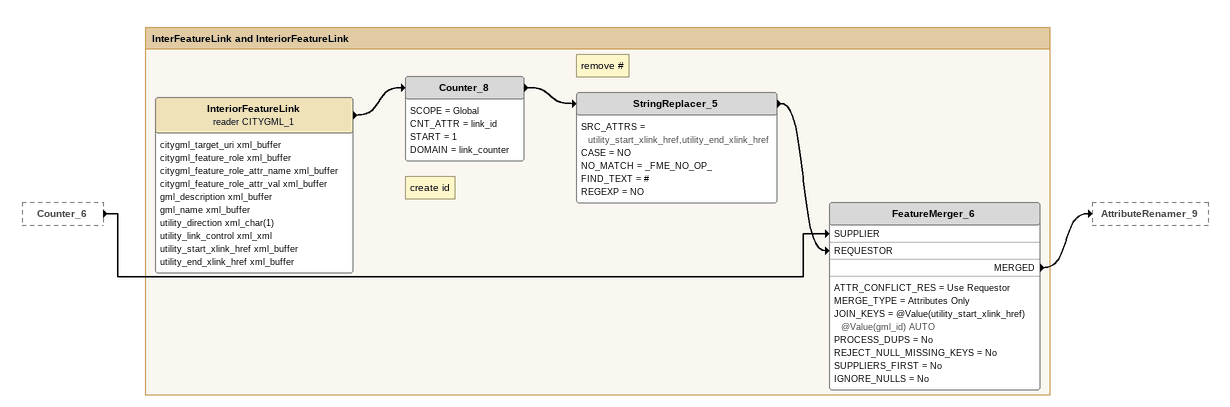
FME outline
Counter_6 [outside]
    -> FeatureMerger_6 [SUPPLIER]

Bookmark: InterFeatureLink and InteriorFeatureLink
InteriorFeatureLink (reader CITYGML_1)
    attributes: citygml_target_uri xml_buffer, citygml_feature_role xml_buffer, citygml_feature_role_attr_name xml_buffer, citygml_feature_role_attr_val xml_buffer, gml_description xml_buffer, gml_name xml_buffer, utility_direction xml_char(1), utility_link_control xml_xml, utility_start_xlink_href xml_buffer, utility_end_xlink_href xml_buffer
    -> Counter_8
Note: create id
Counter_8
    SCOPE = Global
    CNT_ATTR = link_id
    START = 1
    DOMAIN = link_counter
    -> StringReplacer_5
Note: remove #
StringReplacer_5
    SRC_ATTRS = utility_start_xlink_href,utility_end_xlink_href
    CASE = NO
    NO_MATCH = _FME_NO_OP_
    FIND_TEXT = #
    REGEXP = NO
    -> FeatureMerger_6 [REQUESTOR]
FeatureMerger_6
    ATTR_CONFLICT_RES = Use Requestor
    MERGE_TYPE = Attributes Only
    JOIN_KEYS = @Value(utility_start_xlink_href) @Value(gml_id) AUTO
    PROCESS_DUPS = No
    REJECT_NULL_MISSING_KEYS = No
    SUPPLIERS_FIRST = No
    IGNORE_NULLS = No
    MERGED -> AttributeRenamer_9
